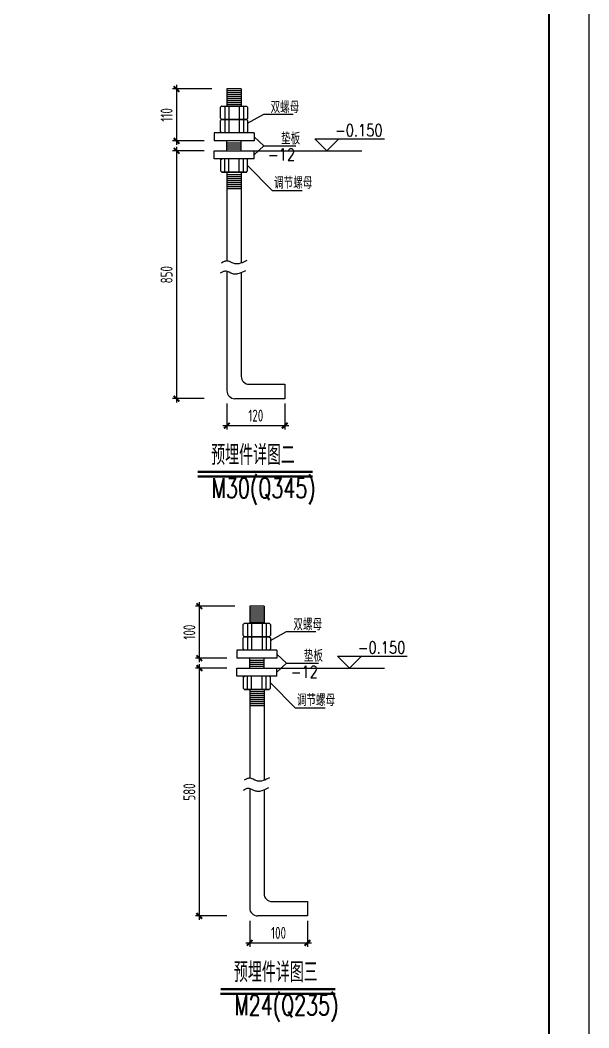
# Model space of a CAD drawing. Extents: x -1389621 to 57380, y -92505 to 283644.
# Drawn here: x -328924 to -311815, y 109523 to 139834 of the extents above; entities that cross this region are included whole.
import ezdxf
from ezdxf.enums import TextEntityAlignment as Align

# ---------------------------------------------------------------- set-up
doc = ezdxf.new("R2010")
doc.units = 0
doc.header["$LTSCALE"] = 100
doc.header["$MEASUREMENT"] = 0
doc.layers.get('0').update_dxf_attribs({"linetype": 'CONTINUOUS'})
doc.layers.get('Defpoints').update_dxf_attribs({"linetype": 'CONTINUOUS'})
for name, color, linetype in [('5图框', 7, 'CONTINUOUS'), ('BORDER', 7, 'CONTINUOUS'), ('DIM', 3, 'CONTINUOUS'), ('PUB_DIM', 3, 'CONTINUOUS'), ('尺寸', 3, 'CONTINUOUS')]:
    doc.layers.add(name, color=color, linetype=linetype)
doc.layers.add('PUB_TEXT', color=7, linetype='CONTINUOUS', lineweight=15)
doc.layers.add('图文说明基线', color=251, linetype='CONTINUOUS', lineweight=50)
doc.styles.add('hztxt', font='txt', dxfattribs={"width": 0.7, "height": 10, "bigfont": 'hztxt.shx'})
doc.styles.add('TSSD_Dimension', font='tssdeng.shx', dxfattribs={"width": 0.7, "bigfont": 'hztxt.shx'})
doc.dimstyles.new('TSSD_100_100', dxfattribs={"dimtxt": 300, "dimasz": 100, "dimexe": 100, "dimexo": 250, "dimgap": 100, "dimtad": 1, "dimdec": 0, "dimzin": 0, "dimdsep": 46, "dimtxsty": 'TSSD_Dimension', "dimblk": 'ARCHTICK', "dimblk1": 'ARCHTICK', "dimblk2": 'ARCHTICK', "dimcen": 0, "dimdle": 100, "dimclrt": 7, "dimadec": 0, "dimazin": 0, "dimtfac": 1, "dimtdec": 0, "dimtix": 1, "dimtmove": 2, "dimatfit": 3, "dimfxl": 0, "dimtolj": 1, "dimtzin": 0, "dimarcsym": 0})

# ---------------------------------------------------------------- blocks, each defined once
blk = doc.blocks.new('_ArchTick')
at = {"color": 0, "linetype": 'ByBlock'}
blk.add_lwpolyline([(-0.71, -0.71, 0.5, 0.5, 0), (0.71, 0.71, 0.5, 0.5, 0)], format="xyseb", dxfattribs=at)
blk = doc.blocks.new('*D1236')
at = {"layer": 'Defpoints', "color": 0}
for p in [(-323088, 135905), (-324219, 128449), (-323088, 128449)]:
    blk.add_point(p, dxfattribs=at)
at = {"layer": 'DIM', "color": 0, "lineweight": -2}
for p, q in [((-323388, 135905), (-324339, 135905)), ((-324219, 136025), (-324219, 128329)), ((-323388, 128449), (-324339, 128449))]:
    blk.add_line(p, q, dxfattribs=at)
at = {"layer": 'DIM', "color": 0, "lineweight": -2, "xscale": 120, "yscale": 120, "zscale": 120}
for p, rotation in [((-324219, 135905), 90), ((-324219, 128449), 270)]:
    blk.add_blockref('_ArchTick', p, dxfattribs=dict(at, rotation=rotation))
at = {"layer": 'DIM', "color": 7, "insert": (-324519, 132177), "char_height": 360, "attachment_point": 5, "rotation": 90, "style": 'TSSD_Dimension'}
blk.add_mtext('\\A1;850', dxfattribs=at)
blk = doc.blocks.new('*D1237')
at = {"layer": 'Defpoints', "color": 0}
for p in [(-322705, 128604), (-320965, 128604), (-320965, 127639)]:
    blk.add_point(p, dxfattribs=at)
at = {"layer": 'DIM', "color": 0, "lineweight": -2}
for p, q in [((-322705, 128304), (-322705, 127519)), ((-320965, 128304), (-320965, 127519)), ((-322825, 127639), (-320845, 127639))]:
    blk.add_line(p, q, dxfattribs=at)
at = {"layer": 'DIM', "color": 0, "lineweight": -2, "xscale": 120, "yscale": 120, "zscale": 120, "rotation": 180}
blk.add_blockref('_ArchTick', (-322705, 127639), dxfattribs=at)
at = {"layer": 'DIM', "color": 0, "lineweight": -2, "xscale": 120, "yscale": 120, "zscale": 120}
blk.add_blockref('_ArchTick', (-320965, 127639), dxfattribs=at)
at = {"layer": 'DIM', "color": 7, "insert": (-321835, 127939), "char_height": 360, "attachment_point": 5, "style": 'TSSD_Dimension'}
blk.add_mtext('\\A1;120', dxfattribs=at)
blk = doc.blocks.new('*D1238')
at = {"layer": 'Defpoints', "color": 0}
for p in [(-322855, 137764), (-324219, 136205), (-323088, 136205)]:
    blk.add_point(p, dxfattribs=at)
at = {"layer": 'DIM', "color": 0, "lineweight": -2}
for p, q in [((-323155, 137764), (-324339, 137764)), ((-324219, 137884), (-324219, 136085)), ((-323388, 136205), (-324339, 136205))]:
    blk.add_line(p, q, dxfattribs=at)
at = {"layer": 'DIM', "color": 0, "lineweight": -2, "xscale": 120, "yscale": 120, "zscale": 120}
for p, rotation in [((-324219, 137764), 90), ((-324219, 136205), 270)]:
    blk.add_blockref('_ArchTick', p, dxfattribs=dict(at, rotation=rotation))
at = {"layer": 'DIM', "color": 7, "insert": (-324519, 136985), "char_height": 360, "attachment_point": 5, "rotation": 90, "style": 'TSSD_Dimension'}
blk.add_mtext('\\A1;110', dxfattribs=at)
blk = doc.blocks.new('*D1239')
at = {"layer": 'Defpoints', "color": 0}
for p in [(-322403, 120346), (-323534, 112890), (-322403, 112890)]:
    blk.add_point(p, dxfattribs=at)
at = {"layer": 'DIM', "color": 0, "lineweight": -2}
for p, q in [((-322703, 120346), (-323654, 120346)), ((-323534, 120466), (-323534, 112770)), ((-322703, 112890), (-323654, 112890))]:
    blk.add_line(p, q, dxfattribs=at)
at = {"layer": 'DIM', "color": 0, "lineweight": -2, "xscale": 120, "yscale": 120, "zscale": 120}
for p, rotation in [((-323534, 120346), 90), ((-323534, 112890), 270)]:
    blk.add_blockref('_ArchTick', p, dxfattribs=dict(at, rotation=rotation))
at = {"layer": 'DIM', "color": 7, "insert": (-323834, 116618), "char_height": 360, "attachment_point": 5, "rotation": 90, "style": 'TSSD_Dimension'}
blk.add_mtext('\\A1;580', dxfattribs=at)
blk = doc.blocks.new('*D1240')
at = {"layer": 'Defpoints', "color": 0}
for p in [(-322019, 113045), (-320280, 113045), (-320280, 112080)]:
    blk.add_point(p, dxfattribs=at)
at = {"layer": 'DIM', "color": 0, "lineweight": -2}
for p, q in [((-322019, 112745), (-322019, 111960)), ((-320280, 112745), (-320280, 111960)), ((-322139, 112080), (-320160, 112080))]:
    blk.add_line(p, q, dxfattribs=at)
at = {"layer": 'DIM', "color": 0, "lineweight": -2, "xscale": 120, "yscale": 120, "zscale": 120, "rotation": 180}
blk.add_blockref('_ArchTick', (-322019, 112080), dxfattribs=at)
at = {"layer": 'DIM', "color": 0, "lineweight": -2, "xscale": 120, "yscale": 120, "zscale": 120}
blk.add_blockref('_ArchTick', (-320280, 112080), dxfattribs=at)
at = {"layer": 'DIM', "color": 7, "insert": (-321150, 112380), "char_height": 360, "attachment_point": 5, "style": 'TSSD_Dimension'}
blk.add_mtext('\\A1;100', dxfattribs=at)
blk = doc.blocks.new('*D1241')
at = {"layer": 'Defpoints', "color": 0}
for p in [(-322169, 122205), (-323534, 120646), (-322403, 120646)]:
    blk.add_point(p, dxfattribs=at)
at = {"layer": 'DIM', "color": 0, "lineweight": -2}
for p, q in [((-322469, 122205), (-323654, 122205)), ((-323534, 122325), (-323534, 120526)), ((-322703, 120646), (-323654, 120646))]:
    blk.add_line(p, q, dxfattribs=at)
at = {"layer": 'DIM', "color": 0, "lineweight": -2, "xscale": 120, "yscale": 120, "zscale": 120}
for p, rotation in [((-323534, 122205), 90), ((-323534, 120646), 270)]:
    blk.add_blockref('_ArchTick', p, dxfattribs=dict(at, rotation=rotation))
at = {"layer": 'DIM', "color": 7, "insert": (-323834, 121426), "char_height": 360, "attachment_point": 5, "rotation": 90, "style": 'TSSD_Dimension'}
blk.add_mtext('\\A1;100', dxfattribs=at)

msp = doc.modelspace()

# ---------------------------------------------------------------- linework, layer by layer
for p, q in [((-322704.574, 137764.329), (-322704.574, 137249.876)), ((-322272.746, 137764.329), (-322704.574, 137764.329)), ((-322272.746, 137704.353), (-322704.574, 137704.353)), ((-322272.746, 137644.377), (-322704.574, 137644.377)), ((-322272.746, 137764.329), (-322272.746, 137249.876)), ((-322272.746, 137584.401), (-322704.574, 137584.401)), ((-322272.746, 137524.425), (-322704.574, 137524.425)), ((-322272.746, 137464.449), (-322704.574, 137464.449)), ((-322272.746, 137404.473), (-322704.574, 137404.473)), ((-322272.746, 137344.497), (-322704.574, 137344.497)), ((-322859.695, 137249.876), (-322895.681, 137213.89)), ((-322895.681, 136883.352), (-322895.681, 137213.89)), ((-322859.695, 137249.876), (-322117.625, 137249.876)), ((-322771.171, 137249.876), (-322771.171, 136847.366)), ((-322272.746, 137284.521), (-322704.574, 137284.521)), ((-322646.661, 137249.876), (-322646.661, 136847.366)), ((-322330.659, 137249.876), (-322330.659, 136847.366)), ((-322206.149, 137249.876), (-322206.149, 136847.366)), ((-322117.625, 137249.876), (-322081.639, 137213.89)), ((-322081.639, 137213.89), (-322081.639, 136883.352)), ((-322895.681, 136883.352), (-322859.695, 136847.366)), ((-322859.695, 136847.366), (-322895.681, 136811.381)), ((-322895.681, 136480.843), (-322895.681, 136811.381)), ((-322859.695, 136847.366), (-322117.625, 136847.366)), ((-322117.625, 136847.366), (-322859.695, 136847.366)), ((-322771.171, 136847.366), (-322771.171, 136444.857)), ((-322646.661, 136847.366), (-322646.661, 136444.857)), ((-322330.659, 136847.366), (-322330.659, 136444.857)), ((-322206.149, 136847.366), (-322206.149, 136444.857)), ((-322081.639, 136883.352), (-322117.625, 136847.366)), ((-322117.625, 136847.366), (-322081.639, 136811.381)), ((-322081.639, 136811.381), (-322081.639, 136480.843)), ((-321888.9, 136444.857), (-323088.42, 136444.857)), ((-323088.42, 136444.857), (-323088.42, 136204.953)), ((-322895.681, 136480.843), (-322859.695, 136444.857)), ((-322117.625, 136444.857), (-322859.695, 136444.857)), ((-322081.639, 136480.843), (-322117.625, 136444.857)), ((-321888.9, 136444.857), (-321888.9, 136204.953)), ((-321888.9, 136204.953), (-323088.42, 136204.953)), ((-322704.574, 135905.073), (-322704.574, 136204.953)), ((-322704.574, 136144.977), (-322272.746, 136144.977)), ((-322272.746, 135905.073), (-322272.746, 136204.953)), ((-323088.42, 135905.073), (-321888.9, 135905.073)), ((-323088.42, 135665.169), (-323088.42, 135905.073)), ((-322704.574, 136085.001), (-322272.746, 136085.001)), ((-322704.574, 136025.025), (-322272.746, 136025.025)), ((-322704.574, 135965.049), (-322272.746, 135965.049)), ((-321888.9, 135665.169), (-321888.9, 135905.073)), ((-321888.9, 135665.169), (-323088.42, 135665.169)), ((-322895.681, 135629.183), (-322859.695, 135665.169)), ((-322895.681, 135629.183), (-322895.681, 135298.645)), ((-322117.625, 135665.169), (-322859.695, 135665.169)), ((-322771.171, 135262.66), (-322771.171, 135665.169)), ((-322646.661, 135262.66), (-322646.661, 135665.169)), ((-322330.659, 135262.66), (-322330.659, 135665.169)), ((-322206.149, 135262.66), (-322206.149, 135665.169)), ((-322081.639, 135629.183), (-322117.625, 135665.169)), ((-322081.639, 135298.645), (-322081.639, 135629.183)), ((-322859.695, 135262.66), (-322895.681, 135298.645)), ((-322117.625, 135262.66), (-322859.695, 135262.66)), ((-322859.695, 135262.66), (-322117.625, 135262.66)), ((-322704.574, 135262.66), (-322704.574, 132591.29)), ((-322272.746, 135262.66), (-322272.746, 132528.141)), ((-322117.625, 135262.66), (-322081.639, 135298.645)), ((-322272.746, 135185.361), (-322704.574, 135185.361)), ((-322272.746, 135125.385), (-322704.574, 135125.385)), ((-322272.746, 135065.409), (-322704.574, 135065.409)), ((-322272.746, 135005.433), (-322704.574, 135005.433)), ((-322272.746, 134945.457), (-322704.574, 134945.457)), ((-322272.746, 134885.481), (-322704.574, 134885.481)), ((-322272.746, 134825.505), (-322704.574, 134825.505)), ((-322272.746, 134765.529), (-322704.574, 134765.529)), ((-322704.574, 132278.046), (-322704.574, 128688.637)), ((-322272.746, 132234.817), (-322272.746, 129120.464)), ((-322032.842, 128880.56), (-320965.091, 128880.56)), ((-320965.091, 128880.56), (-320965.091, 128448.733)), ((-320965.091, 128448.733), (-322464.67, 128448.733)), ((-322019.441, 122205.395), (-322019.441, 121690.942)), ((-321587.614, 122205.395), (-322019.441, 122205.395)), ((-321587.614, 122205.395), (-321587.614, 121690.942)), ((-321587.614, 122145.419), (-322019.441, 122145.419)), ((-321587.614, 122085.443), (-322019.441, 122085.443)), ((-321587.614, 122025.467), (-322019.441, 122025.467)), ((-321587.614, 121965.491), (-322019.441, 121965.491)), ((-321587.614, 121905.515), (-322019.441, 121905.515)), ((-322174.563, 121690.942), (-322210.548, 121654.956)), ((-322210.548, 121324.418), (-322210.548, 121654.956)), ((-322174.563, 121690.942), (-321432.492, 121690.942)), ((-322086.038, 121690.942), (-322086.038, 121288.432)), ((-321587.614, 121845.539), (-322019.441, 121845.539)), ((-321587.614, 121785.563), (-322019.441, 121785.563)), ((-321587.614, 121725.587), (-322019.441, 121725.587)), ((-321961.528, 121690.942), (-321961.528, 121288.432)), ((-321645.527, 121690.942), (-321645.527, 121288.432)), ((-321521.017, 121690.942), (-321521.017, 121288.432)), ((-321432.492, 121690.942), (-321396.507, 121654.956)), ((-321396.507, 121654.956), (-321396.507, 121324.418)), ((-322210.548, 121324.418), (-322174.563, 121288.432)), ((-322174.563, 121288.432), (-322210.548, 121252.447)), ((-322210.548, 120921.908), (-322210.548, 121252.447)), ((-322174.563, 121288.432), (-321432.492, 121288.432)), ((-321432.492, 121288.432), (-322174.563, 121288.432)), ((-322086.038, 121288.432), (-322086.038, 120885.923)), ((-321961.528, 121288.432), (-321961.528, 120885.923)), ((-321645.527, 121288.432), (-321645.527, 120885.923)), ((-321521.017, 121288.432), (-321521.017, 120885.923)), ((-321396.507, 121324.418), (-321432.492, 121288.432)), ((-321432.492, 121288.432), (-321396.507, 121252.447)), ((-321396.507, 121252.447), (-321396.507, 120921.908)), ((-321203.767, 120885.923), (-322403.287, 120885.923)), ((-322403.287, 120885.923), (-322403.287, 120646.019)), ((-321203.767, 120646.019), (-322403.287, 120646.019)), ((-322210.548, 120921.908), (-322174.563, 120885.923)), ((-321432.492, 120885.923), (-322174.563, 120885.923)), ((-322019.441, 120346.139), (-322019.441, 120646.019)), ((-321587.614, 120346.139), (-321587.614, 120646.019)), ((-321396.507, 120921.908), (-321432.492, 120885.923)), ((-321203.767, 120885.923), (-321203.767, 120646.019)), ((-322403.287, 120346.139), (-321203.767, 120346.139)), ((-322403.287, 120106.235), (-322403.287, 120346.139)), ((-322019.441, 120586.043), (-321587.614, 120586.043)), ((-322019.441, 120526.067), (-321587.614, 120526.067)), ((-322019.441, 120466.091), (-321587.614, 120466.091)), ((-322019.441, 120406.115), (-321587.614, 120406.115)), ((-321203.767, 120106.235), (-321203.767, 120346.139)), ((-321203.767, 120106.235), (-322403.287, 120106.235)), ((-322210.548, 120070.249), (-322174.563, 120106.235)), ((-322210.548, 120070.249), (-322210.548, 119739.711)), ((-321432.492, 120106.235), (-322174.563, 120106.235)), ((-322086.038, 119703.725), (-322086.038, 120106.235)), ((-321961.528, 119703.725), (-321961.528, 120106.235)), ((-321645.527, 119703.725), (-321645.527, 120106.235)), ((-321521.017, 119703.725), (-321521.017, 120106.235)), ((-321396.507, 120070.249), (-321432.492, 120106.235)), ((-321396.507, 119739.711), (-321396.507, 120070.249)), ((-322174.563, 119703.725), (-322210.548, 119739.711)), ((-321432.492, 119703.725), (-321396.507, 119739.711)), ((-321432.492, 119703.725), (-322174.563, 119703.725)), ((-322174.563, 119703.725), (-321432.492, 119703.725)), ((-322019.441, 119703.725), (-322019.441, 117032.356)), ((-321587.614, 119626.427), (-322019.441, 119626.427)), ((-321587.614, 119566.451), (-322019.441, 119566.451)), ((-321587.614, 119506.475), (-322019.441, 119506.475)), ((-321587.614, 119446.499), (-322019.441, 119446.499)), ((-321587.614, 119703.725), (-321587.614, 116969.207)), ((-321587.614, 119386.523), (-322019.441, 119386.523)), ((-321587.614, 119326.547), (-322019.441, 119326.547)), ((-321587.614, 119266.571), (-322019.441, 119266.571)), ((-321587.614, 119206.595), (-322019.441, 119206.595)), ((-322019.441, 116719.112), (-322019.441, 113129.703)), ((-321587.614, 116675.883), (-321587.614, 113561.53)), ((-321347.71, 113321.626), (-320279.959, 113321.626)), ((-320279.959, 113321.626), (-320279.959, 112889.799)), ((-320279.959, 112889.799), (-321779.537, 112889.799))]:
    msp.add_line(p, q)
for points in [[(-322104.796, 132605.392), (-322201.51, 132557.708), (-322249.774, 132536.876), (-322297.926, 132519.655), (-322345.927, 132507.25), (-322369.86, 132503.23), (-322393.742, 132500.865), (-322417.567, 132500.306), (-322441.332, 132501.704), (-322465.031, 132505.208), (-322488.66, 132510.97), (-322517.109, 132520.919), (-322545.452, 132533.22), (-322601.837, 132560.233), (-322629.887, 132572.62), (-322657.847, 132582.713), (-322685.721, 132589.348), (-322713.512, 132591.364), (-322732.704, 132589.566), (-322751.863, 132585.343), (-322770.994, 132579.044), (-322790.101, 132571.012), (-322828.264, 132551.141), (-322866.389, 132528.499)], [(-322141.255, 132297.82), (-322237.97, 132250.136), (-322286.233, 132229.303), (-322334.385, 132212.083), (-322382.387, 132199.678), (-322406.32, 132195.658), (-322430.201, 132193.293), (-322454.027, 132192.734), (-322477.791, 132194.132), (-322501.49, 132197.636), (-322525.119, 132203.398), (-322553.568, 132213.346), (-322581.911, 132225.648), (-322638.297, 132252.661), (-322666.347, 132265.048), (-322694.306, 132275.141), (-322722.18, 132281.776), (-322749.971, 132283.792), (-322769.163, 132281.993), (-322788.322, 132277.771), (-322807.453, 132271.471), (-322826.56, 132263.44), (-322864.723, 132243.569), (-322902.848, 132220.927)], [(-321419.663, 117046.458), (-321516.378, 116998.774), (-321564.642, 116977.942), (-321612.793, 116960.721), (-321660.795, 116948.316), (-321684.728, 116944.296), (-321708.609, 116941.931), (-321732.435, 116941.372), (-321756.199, 116942.77), (-321779.899, 116946.274), (-321803.527, 116952.036), (-321831.976, 116961.985), (-321860.319, 116974.286), (-321916.705, 117001.299), (-321944.755, 117013.686), (-321972.715, 117023.779), (-322000.588, 117030.414), (-322028.379, 117032.43), (-322047.572, 117030.632), (-322066.731, 117026.409), (-322085.861, 117020.109), (-322104.969, 117012.078), (-322143.132, 116992.207), (-322181.257, 116969.565)], [(-321456.122, 116738.886), (-321552.837, 116691.202), (-321601.101, 116670.369), (-321649.252, 116653.149), (-321697.254, 116640.744), (-321721.187, 116636.724), (-321745.069, 116634.359), (-321768.894, 116633.8), (-321792.659, 116635.197), (-321816.358, 116638.702), (-321839.987, 116644.464), (-321868.435, 116654.412), (-321896.779, 116666.714), (-321953.164, 116693.727), (-321981.214, 116706.114), (-322009.174, 116716.206), (-322037.048, 116722.842), (-322064.839, 116724.858), (-322084.031, 116723.059), (-322103.19, 116718.837), (-322122.321, 116712.537), (-322141.428, 116704.506), (-322179.591, 116684.635), (-322217.716, 116661.993)]]:
    msp.add_lwpolyline(points)
for centre in [(-322032.842, 129120.464), (-322464.67, 128688.637), (-321347.71, 113561.53), (-321779.537, 113129.703)]:
    msp.add_arc(centre, 239.904, 180, 270)
at = {"layer": 'BORDER'}
msp.add_lwpolyline([(-383095.485, 57648.326), (-383095.485, 158568.326), (-311815.485, 158568.326), (-311815.485, 57648.326)], close=True, dxfattribs=at)
at = {"layer": 'BORDER', "const_width": 60}
msp.add_lwpolyline([(-381895.485, 58848.326), (-381895.485, 155568.326), (-313015.485, 155568.326), (-313015.485, 58848.326)], close=True, dxfattribs=at)
at = {"layer": 'Defpoints', "color": 0, "linetype": 'ByBlock'}
for p in [(-322704.574, 137764.329), (-322272.746, 137764.329), (-322704.574, 128688.637), (-320965.091, 128688.637), (-322019.441, 122205.395), (-321587.614, 122205.395), (-322019.441, 113129.703), (-320279.959, 113129.703)]:
    msp.add_point(p, dxfattribs=at)
at = {"layer": 'PUB_DIM', "color": 3, "linetype": 'Continuous'}
for p, q in [((-320058.188, 136264.929), (-317965.695, 136264.929)), ((-319698.332, 135905.073), (-320058.188, 136264.929)), ((-319338.476, 136264.929), (-319698.332, 135905.073)), ((-319373.055, 120705.995), (-317280.562, 120705.995)), ((-319013.199, 120346.139), (-319373.055, 120705.995)), ((-318653.343, 120705.995), (-319013.199, 120346.139))]:
    msp.add_line(p, q, dxfattribs=at)
at = {"layer": 'PUB_DIM', "color": 3}
for p, q in [((-321888.9, 135905.073), (-318643.847, 135905.073)), ((-321203.767, 120346.139), (-317958.715, 120346.139))]:
    msp.add_line(p, q, dxfattribs=at)
at = {"layer": 'PUB_TEXT', "color": 3, "linetype": 'Continuous'}
for p, q in [((-318719.019, 135905.073), (-320485.909, 135905.073)), ((-318033.887, 120346.139), (-319800.776, 120346.139))]:
    msp.add_line(p, q, dxfattribs=at)
at = {"layer": '图文说明基线', "const_width": 76.2}
for points in [[(-323580.284, 126247.481), (-320127.921, 126247.481)], [(-322895.151, 110688.547), (-319442.789, 110688.547)]]:
    msp.add_lwpolyline(points, dxfattribs=at)
at = {"layer": '图文说明基线'}
for points in [[(-323580.284, 126108.786), (-320127.921, 126108.786)], [(-322895.151, 110549.852), (-319442.789, 110549.852)]]:
    msp.add_lwpolyline(points, dxfattribs=at)
at = {"layer": '尺寸'}
for p, q in [((-322081.639, 136736.601), (-321593.62, 137009.104)), ((-321593.62, 137009.104), (-320712.948, 137009.104)), ((-321888.9, 136324.905), (-321593.62, 136052.402)), ((-321888.9, 135779.898), (-321593.62, 136052.402)), ((-321593.62, 136052.402), (-320630.499, 136052.402)), ((-322081.639, 135463.914), (-321339.077, 134710.638)), ((-321339.077, 134710.638), (-320438.211, 134710.638)), ((-321396.507, 121177.667), (-320908.487, 121450.17)), ((-320908.487, 121450.17), (-320027.816, 121450.17)), ((-321203.767, 120765.971), (-320908.487, 120493.468)), ((-321203.767, 120220.964), (-320908.487, 120493.468)), ((-320908.487, 120493.468), (-319945.367, 120493.468)), ((-321396.507, 119904.98), (-320653.944, 119151.704)), ((-320653.944, 119151.704), (-319753.079, 119151.704))]:
    msp.add_line(p, q, dxfattribs=at)

# ---------------------------------------------------------------- texts
at = {"layer": '5图框', "style": 'hztxt', "width": 0.7}
for s, p in [('预埋件详图二', (-323177.277, 126456.176)), ('M30(Q345)', (-323165, 125461.424)), ('预埋件详图三', (-322492.144, 110897.242)), ('M24(Q235)', (-322479.868, 109902.49))]:
    msp.add_text(s, height=599.76, dxfattribs=at).set_placement(p)
at = {"layer": 'PUB_DIM', "color": 2, "linetype": 'Continuous', "style": 'hztxt', "width": 0.8}
for s, p in [('双螺母', (-321390.761, 137036.211)), ('垫板', (-321074.851, 136093.391)), ('-12', (-321467.246, 135610.948)), ('调节螺母', (-321285.629, 134760.887)), ('双螺母', (-320705.628, 121477.277)), ('垫板', (-320389.719, 120534.457)), ('-12', (-320782.113, 120052.014)), ('调节螺母', (-320600.496, 119201.953))]:
    msp.add_text(s, height=359.856, dxfattribs=at).set_placement(p)
for p in [(-318735.613, 136520.874), (-318050.481, 120961.94)]:
    msp.add_text('-0.150', height=359.856, dxfattribs=at).set_placement(p, align=Align.MIDDLE)

# ---------------------------------------------------------------- dimensions: what is measured, and where the dimension line sits
at = {"layer": 'DIM'}
for base, p1, p2, text, picture, middle in [((-324218.737, 136204.953), (-322854.514, 137764.329), (-323088.42, 136204.953), '110', '*D1238', (-324518.737, 136984.641)), ((-324218.737, 128448.733), (-323088.42, 135905.073), (-323088.42, 128448.733), '850', '*D1236', (-324518.737, 132176.903)), ((-323533.605, 120646.019), (-322169.381, 122205.395), (-322403.287, 120646.019), '100', '*D1241', (-323833.605, 121425.707)), ((-323533.605, 112889.799), (-322403.287, 120346.139), (-322403.287, 112889.799), '580', '*D1239', (-323833.605, 116617.969))]:
    dim = msp.add_linear_dim(base=base, p1=p1, p2=p2, angle=90, text=text, dimstyle='TSSD_100_100', override={"dimscale": 1.2}, dxfattribs=at)
    dim.commit()
    dim.dimension.update_dxf_attribs({"geometry": picture, "text_midpoint": middle})
for base, p1, p2, text, picture, middle in [((-320965.091, 127639.088), (-322704.574, 128603.72), (-320965.091, 128603.72), '120', '*D1237', (-321834.832, 127939.088)), ((-320279.959, 112080.154), (-322019.441, 113044.786), (-320279.959, 113044.786), '100', '*D1240', (-321149.7, 112380.154))]:
    dim = msp.add_linear_dim(base=base, p1=p1, p2=p2, text=text, dimstyle='TSSD_100_100', override={"dimscale": 1.2}, dxfattribs=at)
    dim.commit()
    dim.dimension.update_dxf_attribs({"geometry": picture, "text_midpoint": middle})

doc.saveas('drawing.dxf')
